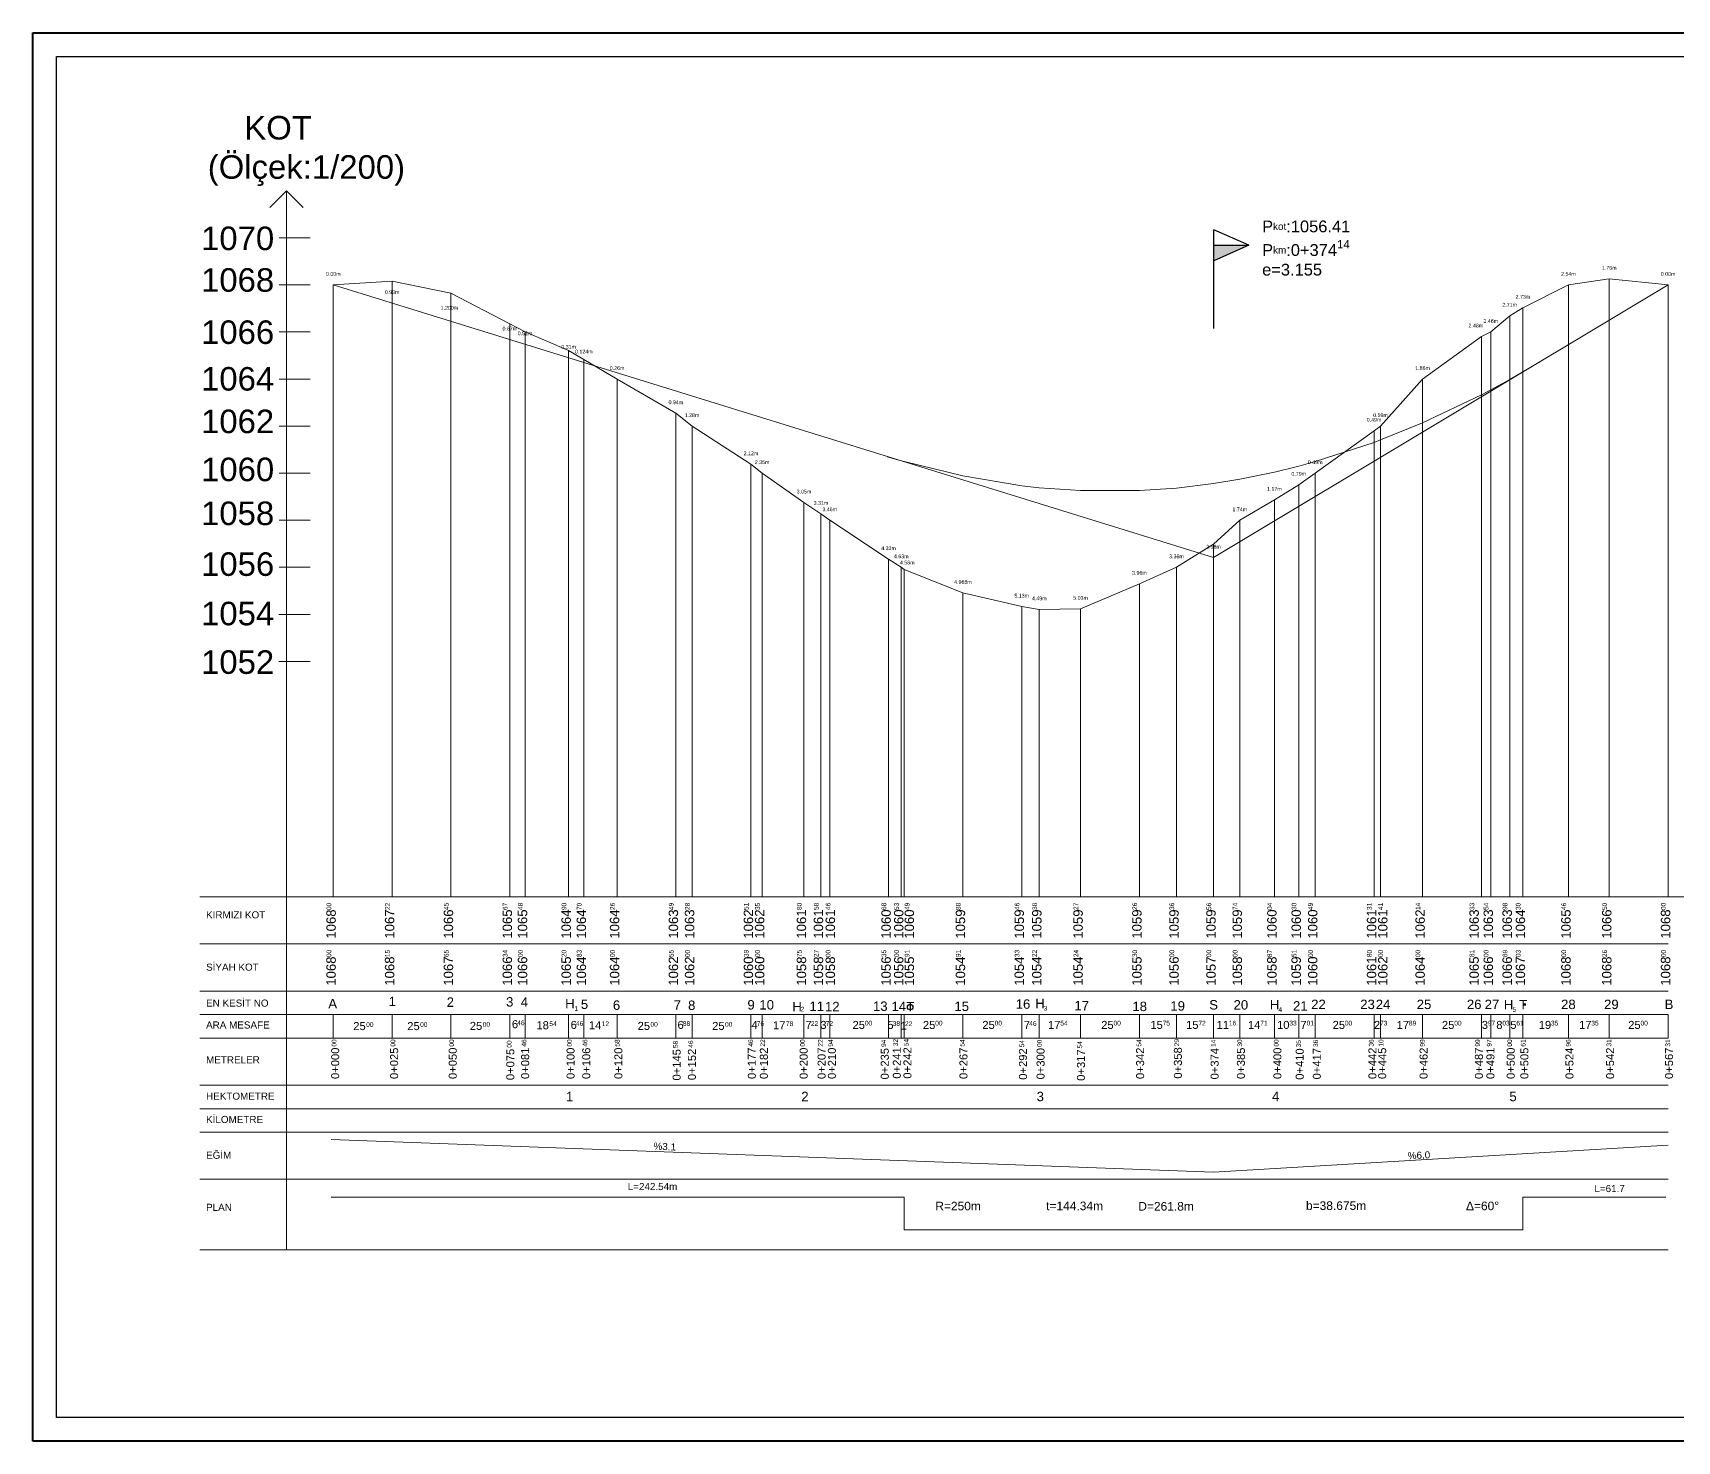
# Model space of a CAD drawing. Header units: millimetres. Extents: x 19067981 to 38137102, y 2652003 to 2652615.
# Drawn here: x 19068424.31 to 19068457.65, y 2652465.1 to 2652493.65 of the extents above; entities that cross this region are included whole.
import ezdxf

# ---------------------------------------------------------------- set-up
doc = ezdxf.new("R2010")
doc.units = ezdxf.units.MM
for name, color, linetype in [('boykesit', 7, 'Continuous'), ('dever', 130, 'Continuous'), ('düşey kurp', 92, 'Continuous'), ('en kesitler', 7, 'Continuous')]:
    doc.layers.add(name, color=color, linetype=linetype)
doc.layers.add('D.K Kesit No', color=93, linetype='Continuous', lineweight=9)
doc.styles.get("Standard").update_dxf_attribs({"font": 'arial.ttf'})

msp = doc.modelspace()

# ---------------------------------------------------------------- hatches: boundary and pattern name
at = {"layer": 'boykesit'}
msp.add_hatch(color=3, dxfattribs=at).paths.add_polyline_path([(19068448.257, 2652489.344), (19068448.257, 2652489.028), (19068448.97, 2652489.344)])

# ---------------------------------------------------------------- linework, layer by layer
at = {"color": 0, "lineweight": 40, "ltscale": 0.2}
for p, q in [((19068424.307, 2652493.651), (19068466.307, 2652493.651)), ((19068424.307, 2652465.097), (19068424.307, 2652493.651)), ((19068466.307, 2652465.097), (19068424.307, 2652465.097))]:
    msp.add_line(p, q, dxfattribs=at)
at = {"color": 0, "lineweight": 25, "ltscale": 0.2}
for p, q in [((19068424.785, 2652493.173), (19068465.83, 2652493.173)), ((19068424.785, 2652465.574), (19068424.785, 2652493.173)), ((19068465.83, 2652465.574), (19068424.785, 2652465.574))]:
    msp.add_line(p, q, dxfattribs=at)
at = {"layer": 'boykesit'}
for p, q in [((19068448.257, 2652489.344), (19068448.257, 2652489.659)), ((19068448.97, 2652489.344), (19068448.257, 2652489.659)), ((19068448.257, 2652487.66), (19068448.257, 2652489.344)), ((19068448.257, 2652489.344), (19068448.97, 2652489.344)), ((19068448.97, 2652489.344), (19068448.257, 2652489.028))]:
    msp.add_line(p, q, dxfattribs=at)
at = {"layer": 'D.K Kesit No', "color": 5, "lineweight": 20, "ltscale": 0.2}
for p, q in [((19068457.471, 2652476.132), (19068457.471, 2652488.541)), ((19068448.251, 2652476.132), (19068448.251, 2652483.283))]:
    msp.add_line(p, q, dxfattribs=at)
at = {"layer": 'D.K Kesit No', "lineweight": 0, "ltscale": 0.2}
for p, q in [((19068430.36, 2652470.04), (19068441.976, 2652470.04)), ((19068441.976, 2652470.04), (19068441.976, 2652469.384)), ((19068454.526, 2652469.384), (19068454.526, 2652470.04)), ((19068454.526, 2652470.04), (19068457.426, 2652470.04)), ((19068441.976, 2652469.384), (19068454.526, 2652469.384))]:
    msp.add_line(p, q, dxfattribs=at)
msp.add_lwpolyline([(19068430.36, 2652471.209), (19068448.251, 2652470.553), (19068457.471, 2652471.099)], dxfattribs=at)
at = {"layer": 'dever', "color": 5, "lineweight": 0, "ltscale": 0.2}
for p, q in [((19068430.4, 2652488.541), (19068431.593, 2652488.615)), ((19068431.593, 2652476.132), (19068431.593, 2652488.615)), ((19068454.526, 2652488.077), (19068455.449, 2652488.541)), ((19068455.449, 2652488.541), (19068456.277, 2652488.665)), ((19068455.449, 2652476.132), (19068455.449, 2652488.541)), ((19068456.277, 2652476.132), (19068456.277, 2652488.665)), ((19068456.277, 2652488.665), (19068457.471, 2652488.541)), ((19068456.277, 2652476.132), (19068456.277, 2652488.541)), ((19068454.258, 2652487.916), (19068454.526, 2652488.077)), ((19068454.526, 2652476.132), (19068454.526, 2652488.077)), ((19068454.526, 2652488.077), (19068454.526, 2652488.077)), ((19068453.875, 2652487.587), (19068454.258, 2652487.916)), ((19068454.258, 2652476.132), (19068454.258, 2652487.916)), ((19068452.492, 2652486.632), (19068453.685, 2652487.494)), ((19068453.685, 2652487.494), (19068453.875, 2652487.587)), ((19068453.685, 2652476.132), (19068453.685, 2652487.494)), ((19068453.875, 2652476.132), (19068453.875, 2652487.587)), ((19068451.638, 2652485.678), (19068452.492, 2652486.632)), ((19068452.492, 2652476.132), (19068452.492, 2652486.632)), ((19068450.314, 2652484.723), (19068451.507, 2652485.583)), ((19068451.507, 2652485.583), (19068451.638, 2652485.678)), ((19068451.507, 2652476.132), (19068451.507, 2652485.583)), ((19068451.638, 2652476.132), (19068451.638, 2652485.678)), ((19068449.98, 2652484.488), (19068450.314, 2652484.723)), ((19068450.314, 2652484.723), (19068450.314, 2652476.132)), ((19068449.486, 2652484.182), (19068449.98, 2652484.488)), ((19068449.98, 2652476.132), (19068449.98, 2652484.488)), ((19068448.784, 2652483.769), (19068449.486, 2652484.182)), ((19068449.486, 2652476.132), (19068449.486, 2652484.182)), ((19068448.251, 2652483.283), (19068448.784, 2652483.769)), ((19068448.784, 2652476.132), (19068448.784, 2652483.769)), ((19068447.501, 2652482.814), (19068448.251, 2652483.283)), ((19068448.251, 2652483.01), (19068448.251, 2652483.283)), ((19068441.918, 2652482.814), (19068441.976, 2652482.769)), ((19068441.976, 2652482.769), (19068443.169, 2652482.295)), ((19068446.749, 2652482.48), (19068447.501, 2652482.814)), ((19068447.501, 2652476.132), (19068447.501, 2652482.814))]:
    msp.add_line(p, q, dxfattribs=at)
at = {"layer": 'dever', "color": 1, "lineweight": 0, "ltscale": 0.2}
for p in [(19068430.4, 2652488.541), (19068457.471, 2652488.541)]:
    msp.add_line(p, (19068448.251, 2652483.01), dxfattribs=at)
at = {"layer": 'düşey kurp', "color": 3, "lineweight": 0, "ltscale": 0.2}
for p, q in [((19068429.451, 2652490.45), (19068429.113, 2652490.113)), ((19068429.451, 2652490.45), (19068429.788, 2652490.113)), ((19068429.451, 2652489.496), (19068429.928, 2652489.496)), ((19068429.451, 2652488.541), (19068429.928, 2652488.541)), ((19068429.451, 2652487.587), (19068429.928, 2652487.587)), ((19068429.451, 2652486.632), (19068429.928, 2652486.632)), ((19068429.451, 2652485.678), (19068429.928, 2652485.678)), ((19068429.451, 2652484.723), (19068429.928, 2652484.723)), ((19068429.451, 2652483.769), (19068429.928, 2652483.769)), ((19068429.451, 2652482.814), (19068429.928, 2652482.814)), ((19068429.451, 2652481.859), (19068429.928, 2652481.859)), ((19068429.451, 2652480.905), (19068429.928, 2652480.905))]:
    msp.add_line(p, q, dxfattribs=at)
at = {"layer": 'düşey kurp', "lineweight": 5, "ltscale": 5}
for p, q in [((19068429.451, 2652476.132), (19068429.451, 2652490.45)), ((19068429.451, 2652488.541), (19068429.303, 2652488.541)), ((19068429.451, 2652487.587), (19068429.303, 2652487.587)), ((19068429.451, 2652487.587), (19068429.303, 2652487.587)), ((19068429.451, 2652486.632), (19068429.303, 2652486.632)), ((19068429.451, 2652485.678), (19068429.303, 2652485.678)), ((19068429.451, 2652484.723), (19068429.303, 2652484.723)), ((19068429.451, 2652483.769), (19068429.303, 2652483.769)), ((19068429.451, 2652482.814), (19068429.303, 2652482.814)), ((19068429.451, 2652481.859), (19068429.298, 2652481.859)), ((19068429.451, 2652480.905), (19068429.298, 2652480.905)), ((19068429.451, 2652476.132), (19068427.693, 2652476.132)), ((19068429.451, 2652476.132), (19068459.377, 2652476.132)), ((19068429.451, 2652476.132), (19068430.405, 2652476.132)), ((19068429.451, 2652476.132), (19068429.451, 2652468.973)), ((19068430.405, 2652476.132), (19068439.092, 2652476.132)), ((19068430.405, 2652476.132), (19068444.819, 2652476.132)), ((19068430.405, 2652476.132), (19068444.819, 2652476.132)), ((19068427.693, 2652475.178), (19068457.471, 2652475.178)), ((19068427.693, 2652474.223), (19068457.471, 2652474.223)), ((19068427.693, 2652473.746), (19068457.471, 2652473.746)), ((19068430.4, 2652473.746), (19068430.4, 2652473.269)), ((19068431.593, 2652473.746), (19068431.593, 2652473.269)), ((19068432.787, 2652473.746), (19068432.787, 2652473.269)), ((19068433.98, 2652473.746), (19068433.98, 2652473.269)), ((19068434.288, 2652473.746), (19068434.288, 2652473.269)), ((19068435.173, 2652473.746), (19068435.173, 2652473.269)), ((19068435.481, 2652473.746), (19068435.481, 2652473.269)), ((19068436.155, 2652473.746), (19068436.155, 2652473.269)), ((19068437.348, 2652473.746), (19068437.348, 2652473.269)), ((19068437.677, 2652473.746), (19068437.677, 2652473.269)), ((19068438.87, 2652473.746), (19068438.87, 2652473.269)), ((19068439.097, 2652473.746), (19068439.097, 2652473.269)), ((19068439.946, 2652473.746), (19068439.946, 2652473.269)), ((19068440.29, 2652473.746), (19068440.29, 2652473.269)), ((19068440.468, 2652473.746), (19068440.468, 2652473.269)), ((19068441.661, 2652473.746), (19068441.661, 2652473.269)), ((19068441.918, 2652473.746), (19068441.918, 2652473.269)), ((19068441.976, 2652473.746), (19068441.976, 2652473.269)), ((19068443.169, 2652473.746), (19068443.169, 2652473.269)), ((19068444.362, 2652473.746), (19068444.362, 2652473.269)), ((19068444.718, 2652473.746), (19068444.718, 2652473.269)), ((19068445.555, 2652473.746), (19068445.555, 2652473.269)), ((19068446.749, 2652473.746), (19068446.749, 2652473.269)), ((19068447.501, 2652473.746), (19068447.501, 2652473.269)), ((19068448.251, 2652473.746), (19068448.251, 2652473.269)), ((19068448.784, 2652473.746), (19068448.784, 2652473.269)), ((19068449.486, 2652473.746), (19068449.486, 2652473.269)), ((19068449.98, 2652473.746), (19068449.98, 2652473.269)), ((19068450.314, 2652473.746), (19068450.314, 2652473.269)), ((19068451.507, 2652473.746), (19068451.507, 2652473.269)), ((19068451.638, 2652473.746), (19068451.638, 2652473.269)), ((19068452.492, 2652473.746), (19068452.492, 2652473.269)), ((19068453.685, 2652473.746), (19068453.685, 2652473.269)), ((19068453.875, 2652473.746), (19068453.875, 2652473.269)), ((19068454.258, 2652473.746), (19068454.258, 2652473.269)), ((19068454.526, 2652473.746), (19068454.526, 2652473.269)), ((19068455.449, 2652473.746), (19068455.449, 2652473.269)), ((19068456.277, 2652473.746), (19068456.277, 2652473.269)), ((19068457.471, 2652473.746), (19068457.471, 2652473.269)), ((19068427.693, 2652473.269), (19068457.471, 2652473.269)), ((19068427.693, 2652472.314), (19068457.471, 2652472.314)), ((19068427.693, 2652471.837), (19068457.471, 2652471.837)), ((19068427.693, 2652471.359), (19068457.471, 2652471.359)), ((19068427.693, 2652470.405), (19068457.471, 2652470.405)), ((19068427.693, 2652468.973), (19068457.471, 2652468.973))]:
    msp.add_line(p, q, dxfattribs=at)
at = {"layer": 'düşey kurp', "lineweight": 0, "ltscale": 0.2}
msp.add_line((19068429.451, 2652489.496), (19068429.303, 2652489.496), dxfattribs=at)
at = {"layer": 'düşey kurp', "color": 5, "lineweight": 0, "ltscale": 0.2}
for p, q in [((19068430.4, 2652476.132), (19068430.4, 2652488.541)), ((19068431.593, 2652488.615), (19068432.787, 2652488.375)), ((19068432.787, 2652487.955), (19068432.787, 2652488.375)), ((19068432.787, 2652488.375), (19068433.98, 2652487.751)), ((19068432.787, 2652476.132), (19068432.787, 2652487.955)), ((19068433.98, 2652487.662), (19068433.98, 2652487.751)), ((19068433.98, 2652487.751), (19068434.288, 2652487.587)), ((19068433.98, 2652476.132), (19068433.98, 2652487.662)), ((19068434.288, 2652476.132), (19068434.288, 2652487.587)), ((19068434.288, 2652487.587), (19068435.173, 2652487.209)), ((19068435.173, 2652476.132), (19068435.173, 2652487.209)), ((19068435.173, 2652487.209), (19068435.481, 2652487.026)), ((19068435.481, 2652476.132), (19068435.481, 2652487.026)), ((19068435.481, 2652487.026), (19068436.155, 2652486.632)), ((19068429.451, 2652486.632), (19068429.451, 2652486.632)), ((19068436.155, 2652476.132), (19068436.155, 2652486.632)), ((19068436.155, 2652486.632), (19068437.348, 2652485.938)), ((19068437.348, 2652476.132), (19068437.348, 2652485.938)), ((19068437.348, 2652485.938), (19068437.677, 2652485.678)), ((19068437.677, 2652476.132), (19068437.677, 2652485.678)), ((19068437.677, 2652485.678), (19068438.87, 2652484.904)), ((19068438.87, 2652476.132), (19068438.87, 2652484.904)), ((19068438.87, 2652484.904), (19068439.097, 2652484.723)), ((19068439.097, 2652476.132), (19068439.097, 2652484.723)), ((19068439.097, 2652484.723), (19068439.946, 2652484.127)), ((19068439.946, 2652476.132), (19068439.946, 2652484.127)), ((19068439.946, 2652484.127), (19068440.29, 2652483.898)), ((19068440.29, 2652476.132), (19068440.29, 2652483.898)), ((19068440.29, 2652483.898), (19068440.468, 2652483.769)), ((19068440.468, 2652476.132), (19068440.468, 2652483.769)), ((19068440.468, 2652483.769), (19068441.661, 2652482.981)), ((19068441.661, 2652476.132), (19068441.661, 2652482.981)), ((19068441.661, 2652482.981), (19068441.918, 2652482.814)), ((19068441.918, 2652476.132), (19068441.918, 2652482.814)), ((19068441.976, 2652476.132), (19068441.976, 2652482.769)), ((19068445.555, 2652481.972), (19068446.749, 2652482.48)), ((19068446.749, 2652476.132), (19068446.749, 2652482.48)), ((19068443.169, 2652476.132), (19068443.169, 2652482.295)), ((19068443.169, 2652482.295), (19068444.362, 2652482.017)), ((19068444.362, 2652476.132), (19068444.362, 2652482.017)), ((19068444.362, 2652482.017), (19068444.718, 2652481.962)), ((19068444.718, 2652481.962), (19068445.555, 2652481.972)), ((19068444.718, 2652476.132), (19068444.718, 2652481.962)), ((19068445.555, 2652476.132), (19068445.555, 2652481.972)), ((19068440.29, 2652473.746), (19068440.29, 2652473.746))]:
    msp.add_line(p, q, dxfattribs=at)
at = {"layer": 'düşey kurp', "color": 0, "lineweight": 0, "ltscale": 0.2}
for p, q in [((19068454.258, 2652486.623), (19068454.526, 2652486.775)), ((19068454.526, 2652486.775), (19068454.869, 2652486.981)), ((19068453.685, 2652486.312), (19068453.875, 2652486.413)), ((19068453.875, 2652486.413), (19068454.258, 2652486.623)), ((19068452.492, 2652485.744), (19068453.685, 2652486.312)), ((19068451.638, 2652485.396), (19068452.492, 2652485.744)), ((19068451.507, 2652485.348), (19068451.638, 2652485.396)), ((19068441.643, 2652485.057), (19068441.661, 2652485.05)), ((19068441.661, 2652485.05), (19068441.918, 2652484.974)), ((19068450.314, 2652484.957), (19068451.507, 2652485.348)), ((19068441.918, 2652484.974), (19068441.976, 2652484.957)), ((19068443.169, 2652484.666), (19068441.976, 2652484.957)), ((19068448.784, 2652484.599), (19068449.486, 2652484.742)), ((19068449.486, 2652484.742), (19068449.98, 2652484.866)), ((19068449.98, 2652484.866), (19068450.314, 2652484.957)), ((19068444.362, 2652484.465), (19068443.169, 2652484.666)), ((19068444.718, 2652484.427), (19068444.362, 2652484.465)), ((19068444.718, 2652484.427), (19068445.555, 2652484.375)), ((19068445.555, 2652484.375), (19068446.749, 2652484.37)), ((19068446.749, 2652484.37), (19068447.501, 2652484.418)), ((19068447.501, 2652484.418), (19068448.251, 2652484.513)), ((19068448.251, 2652484.513), (19068448.784, 2652484.599))]:
    msp.add_line(p, q, dxfattribs=at)
at = {"layer": 'düşey kurp', "color": 2, "lineweight": 0, "ltscale": 0.2}
for q in [(19068441.643, 2652485.048), (19068441.643, 2652485.05)]:
    msp.add_line((19068441.643, 2652485.057), q, dxfattribs=at)
at = {"layer": 'düşey kurp', "lineweight": 50, "ltscale": 5}
msp.add_line((19068454.527, 2652473.948), (19068454.588, 2652473.948), dxfattribs=at)
at = {"layer": 'düşey kurp', "lineweight": 30, "ltscale": 5}
msp.add_circle((19068442.099, 2652473.897), 0.0555, dxfattribs=at)

# ---------------------------------------------------------------- texts
at = {"layer": 'boykesit', "insert": (19068449.238, 2652489.846), "char_height": 0.23864, "attachment_point": 1}
msp.add_mtext_dynamic_manual_height_columns('\\A1;P{\\H0.6x;kot}:1056.41\\PP{\\H0.6x;km}:0+374{\\H0.7x;\\S14^ ;\\H0.85714x;\\P}e=3.155', width=0.25, gutter_width=12.5, heights=[0], dxfattribs=at)
at = {"layer": 'düşey kurp', "lineweight": 5, "ltscale": 5, "attachment_point": 1}
for s, width, insert, char_height in [('    KOT\\P(Ölçek:1/200)', 4.20551, (19068427.854, 2652491.966), 0.47727), ('1070', 1.52225, (19068427.718, 2652489.723), 0.4773), ('1068', 1.52225, (19068427.718, 2652488.879), 0.4773), ('1066', 1.52225, (19068427.718, 2652487.821), 0.4773), ('1064', 1.52225, (19068427.718, 2652486.875), 0.4773), ('1062', 1.52225, (19068427.718, 2652486.012), 0.4773), ('1060', 1.52225, (19068427.718, 2652485.038), 0.4773), ('1058', 1.52225, (19068427.718, 2652484.148), 0.4773), ('1056', 1.52225, (19068427.718, 2652483.118), 0.4773), ('1054', 1.52225, (19068427.718, 2652482.116), 0.4773), ('1052', 1.52225, (19068427.718, 2652481.131), 0.4773), ('KIRMIZI KOT', 1.52817, (19068427.82, 2652475.84), 0.14318), ('SİYAH KOT', 1.52817, (19068427.82, 2652474.779), 0.1432), ('EN KESİT NO', 1.52817, (19068427.82, 2652474.05), 0.14318), ('A', 0.18165, (19068430.299, 2652474.064), 0.191), ('1', 0.2, (19068431.522, 2652474.107), 0.191), ('2', 0.18165, (19068432.699, 2652474.093), 0.191), ('3', 0.18165, (19068433.904, 2652474.098), 0.191), ('4', 0.18165, (19068434.202, 2652474.095), 0.191), ('H', 0.18165, (19068435.101, 2652474.064), 0.191), ('5', 0.18165, (19068435.421, 2652474.051), 0.191), ('6', 0.18165, (19068436.07, 2652474.032), 0.191), ('7', 0.18165, (19068437.303, 2652474.034), 0.191), ('8', 0.18165, (19068437.595, 2652474.03), 0.191), ('9', 0.18165, (19068438.799, 2652474.039), 0.191), ('10', 0.18165, (19068439.041, 2652474.039), 0.1909), ('16', 0.18165, (19068444.24, 2652474.054), 0.1909), ('H', 0.18165, (19068444.636, 2652474.065), 0.191), ('17', 0.18165, (19068445.431, 2652474.024), 0.1909), ('S', 0.18165, (19068448.165, 2652474.039), 0.191), ('20', 0.18165, (19068448.658, 2652474.038), 0.1909), ('H', 0.18165, (19068449.393, 2652474.042), 0.191), ('22', 0.18165, (19068450.232, 2652474.048), 0.1909), ('23', 0.18165, (19068451.227, 2652474.048), 0.1909), ('24', 0.18165, (19068451.542, 2652474.048), 0.1909), ('25', 0.18165, (19068452.373, 2652474.048), 0.1909), ('26', 0.18165, (19068453.39, 2652474.048), 0.1909), ('27', 0.18165, (19068453.751, 2652474.048), 0.1909), ('H', 0.18165, (19068454.14, 2652474.042), 0.191), ('T', 0.18165, (19068454.45, 2652474.042), 0.191), ('28', 0.18165, (19068455.3, 2652474.048), 0.1909), ('29', 0.18165, (19068456.172, 2652474.048), 0.1909), ('B', 0.18165, (19068457.4, 2652474.048), 0.191), ('1', 0.08194, (19068435.291, 2652473.916), 0.0955), ('H', 0.18165, (19068439.711, 2652474.003), 0.191), ('2', 0.08194, (19068439.879, 2652473.904), 0.0955), ('11', 0.18165, (19068440.056, 2652474.009), 0.1909), ('12', 0.18165, (19068440.372, 2652474.003), 0.1909), ('13', 0.18165, (19068441.345, 2652474.011), 0.1909), ('14', 0.18165, (19068441.721, 2652474.008), 0.1909), ('T', 0.18165, (19068442.022, 2652474.001), 0.191), ('15', 0.18165, (19068442.997, 2652474.008), 0.1909), ('3', 0.08194, (19068444.807, 2652473.92), 0.0955), ('18', 0.18165, (19068446.606, 2652474.007), 0.1909), ('19', 0.18165, (19068447.376, 2652474.016), 0.1909), ('4', 0.08194, (19068449.568, 2652473.895), 0.0955), ('21', 0.18165, (19068449.864, 2652474.017), 0.1909), ('5', 0.08194, (19068454.315, 2652473.894), 0.0955), ('ARA MESAFE', 1.52817, (19068427.82, 2652473.606), 0.1432), ('25', 0.40457, (19068430.805, 2652473.593), 0.1623), ('00', 0.17909, (19068431.067, 2652473.591), 0.0955), ('25', 0.40457, (19068431.9, 2652473.593), 0.1623), ('00', 0.17909, (19068432.161, 2652473.591), 0.0955), ('25', 0.40457, (19068433.169, 2652473.597), 0.1623), ('00', 0.17909, (19068433.43, 2652473.595), 0.0955), ('6', 0.40457, (19068434.022, 2652473.631), 0.162), ('46', 0.17909, (19068434.13, 2652473.626), 0.0955), ('18', 0.40457, (19068434.52, 2652473.611), 0.1623), ('54', 0.17909, (19068434.782, 2652473.608), 0.0955), ('6', 0.40457, (19068435.213, 2652473.617), 0.162), ('46', 0.17909, (19068435.322, 2652473.612), 0.0955), ('14', 0.40457, (19068435.584, 2652473.611), 0.1623), ('12', 0.17909, (19068435.845, 2652473.608), 0.0955), ('25', 0.40457, (19068436.572, 2652473.597), 0.1623), ('00', 0.17909, (19068436.833, 2652473.595), 0.0955), ('6', 0.40457, (19068437.381, 2652473.617), 0.162), ('88', 0.17909, (19068437.49, 2652473.612), 0.0955), ('25', 0.40457, (19068438.084, 2652473.597), 0.1623), ('00', 0.17909, (19068438.345, 2652473.595), 0.0955), ('4', 0.40457, (19068438.881, 2652473.617), 0.162), ('76', 0.17909, (19068438.989, 2652473.612), 0.0955), ('17', 0.40457, (19068439.318, 2652473.611), 0.1623), ('78', 0.17909, (19068439.579, 2652473.608), 0.0955), ('7', 0.40457, (19068439.977, 2652473.617), 0.162), ('22', 0.17909, (19068440.086, 2652473.612), 0.0955), ('3', 0.40457, (19068440.278, 2652473.617), 0.162), ('72', 0.17909, (19068440.387, 2652473.612), 0.0955), ('25', 0.40457, (19068440.931, 2652473.617), 0.1623), ('00', 0.17909, (19068441.18, 2652473.62), 0.0955), ('5', 0.40457, (19068441.638, 2652473.617), 0.162), ('38', 0.17909, (19068441.746, 2652473.612), 0.0955), ('1', 0.40457, (19068441.907, 2652473.601), 0.162), ('22', 0.17909, (19068441.994, 2652473.608), 0.0955), ('25', 0.40457, (19068442.358, 2652473.617), 0.1623), ('00', 0.17909, (19068442.607, 2652473.62), 0.0955), ('25', 0.40457, (19068443.563, 2652473.617), 0.1623), ('00', 0.17909, (19068443.813, 2652473.62), 0.0955), ('7', 0.40457, (19068444.405, 2652473.617), 0.162), ('46', 0.17909, (19068444.514, 2652473.612), 0.0955), ('17', 0.40457, (19068444.895, 2652473.617), 0.1623), ('54', 0.17909, (19068445.145, 2652473.62), 0.0955), ('25', 0.40457, (19068445.974, 2652473.617), 0.1623), ('00', 0.17909, (19068446.224, 2652473.62), 0.0955), ('15', 0.40457, (19068446.971, 2652473.617), 0.1623), ('75', 0.17909, (19068447.22, 2652473.62), 0.0955), ('15', 0.40457, (19068447.695, 2652473.617), 0.1623), ('72', 0.17909, (19068447.945, 2652473.62), 0.0955), ('11', 0.40457, (19068448.313, 2652473.617), 0.1623), ('16', 0.17909, (19068448.563, 2652473.62), 0.0955), ('14', 0.40457, (19068448.951, 2652473.617), 0.1623), ('71', 0.17909, (19068449.2, 2652473.62), 0.0955), ('10', 0.40457, (19068449.54, 2652473.617), 0.1623), ('33', 0.17909, (19068449.79, 2652473.62), 0.0955), ('7', 0.40457, (19068450.015, 2652473.617), 0.162), ('01', 0.17909, (19068450.14, 2652473.62), 0.0955), ('25', 0.40457, (19068450.667, 2652473.617), 0.1623), ('00', 0.17909, (19068450.916, 2652473.62), 0.0955), ('2', 0.40457, (19068451.506, 2652473.617), 0.162), ('73', 0.17909, (19068451.629, 2652473.62), 0.0955), ('17', 0.40457, (19068451.966, 2652473.617), 0.1623), ('89', 0.17909, (19068452.215, 2652473.62), 0.0955), ('25', 0.40457, (19068452.884, 2652473.617), 0.1623), ('00', 0.17909, (19068453.134, 2652473.62), 0.0955), ('3', 0.40457, (19068453.693, 2652473.617), 0.162), ('97', 0.17909, (19068453.815, 2652473.62), 0.0955), ('8', 0.40457, (19068453.987, 2652473.617), 0.162), ('03', 0.17909, (19068454.109, 2652473.62), 0.0955), ('5', 0.40457, (19068454.271, 2652473.617), 0.162), ('61', 0.17909, (19068454.394, 2652473.62), 0.0955), ('19', 0.40457, (19068454.847, 2652473.617), 0.1623), ('35', 0.17909, (19068455.096, 2652473.62), 0.0955), ('17', 0.40457, (19068455.665, 2652473.617), 0.1623), ('35', 0.17909, (19068455.914, 2652473.62), 0.0955), ('25', 0.40457, (19068456.662, 2652473.617), 0.1623), ('00', 0.17909, (19068456.912, 2652473.62), 0.0955), ('METRELER', 1.52817, (19068427.82, 2652472.9), 0.1432), ('HEKTOMETRE', 1.52817, (19068427.82, 2652472.163), 0.1432), ('1', 0.44233, (19068435.119, 2652472.18), 0.191), ('2', 0.44233, (19068439.891, 2652472.18), 0.191), ('3', 0.44233, (19068444.664, 2652472.18), 0.191), ('4', 0.44233, (19068449.437, 2652472.18), 0.191), ('5', 0.44233, (19068454.252, 2652472.18), 0.191), ('KİLOMETRE', 1.52817, (19068427.82, 2652471.691), 0.1432), ('EĞİM', 1.52817, (19068427.82, 2652470.965), 0.1432), ('L=242.54m', 1.52817, (19068436.371, 2652470.33), 0.1432), ('L=61.7', 1.52817, (19068455.976, 2652470.289), 0.1432), ('PLAN', 1.52817, (19068427.82, 2652469.909), 0.1432)]:
    msp.add_mtext_dynamic_manual_height_columns(s, width=width, gutter_width=12.5, heights=[0], dxfattribs=dict(at, insert=insert, char_height=char_height))
at = {"layer": 'düşey kurp', "color": 2, "lineweight": 0, "ltscale": 0.2, "char_height": 0.0764, "attachment_point": 5}
for s, insert in [('\\A1;0.00m', (19068430.4, 2652488.763)), ('\\A1;2.54m', (19068455.449, 2652488.763)), ('\\A1;1.76m', (19068456.277, 2652488.886)), ('\\A1;0.00m', (19068457.471, 2652488.763)), ('\\A1;0.93m', (19068431.593, 2652488.393)), ('\\A1;1.200m', (19068432.755, 2652488.076)), ('\\A1;2.71m', (19068454.258, 2652488.138)), ('\\A1;2.73m', (19068454.526, 2652488.299)), ('\\A1;0.67m', (19068433.98, 2652487.654)), ('\\A1;2.48m', (19068453.572, 2652487.716)), ('\\A1;2.46m', (19068453.875, 2652487.808)), ('\\A1;0.52m', (19068434.288, 2652487.558)), ('\\A1;0.31m', (19068435.173, 2652487.284)), ('\\A1;0.124m', (19068435.481, 2652487.188)), ('\\A1;0.26m', (19068436.155, 2652486.854)), ('\\A1;1.86m', (19068452.492, 2652486.854)), ('\\A1;0.94m', (19068437.348, 2652486.16)), ('\\A1;1.28m', (19068437.677, 2652485.899)), ('\\A1;0.49m', (19068451.507, 2652485.805)), ('\\A1;0.59m', (19068451.638, 2652485.899)), ('\\A1;2.12m', (19068438.87, 2652485.125)), ('\\A1;2.35m', (19068439.097, 2652484.945)), ('\\A1;0.79m', (19068449.98, 2652484.71)), ('\\A1;0.49m', (19068450.314, 2652484.945)), ('\\A1;3.05m', (19068439.946, 2652484.349)), ('\\A1;1.17m', (19068449.486, 2652484.404)), ('\\A1;3.31m', (19068440.29, 2652484.12)), ('\\A1;3.46m', (19068440.468, 2652483.99)), ('\\A1;1.74m', (19068448.784, 2652483.99)), ('\\A1;4.33m', (19068441.661, 2652483.202)), ('\\A1;4.63m', (19068441.918, 2652483.036)), ('\\A1;3.36m', (19068447.501, 2652483.036)), ('\\A1;2.58m', (19068448.251, 2652483.231)), ('\\A1;4.58m', (19068442.04, 2652482.91)), ('\\A1;3.96m', (19068446.749, 2652482.702)), ('\\A1;4.968m', (19068443.169, 2652482.516)), ('\\A1;5.13m', (19068444.362, 2652482.239)), ('\\A1;4.49m', (19068444.718, 2652482.184)), ('\\A1;5.03m', (19068445.555, 2652482.194))]:
    msp.add_mtext(s, dxfattribs=dict(at, insert=insert))
at = {"layer": 'düşey kurp', "lineweight": 5, "ltscale": 5, "attachment_point": 1}
for s, width, heights, insert, char_height, rotation in [('\\pt0;1068', 0.35648, [0.672], (19068430.259, 2652475.284), 0.1909, 90), ('00', 0.1658, [0], (19068430.263, 2652475.865), 0.0955, 90), ('\\pt0;1067', 0.35648, [0.672], (19068431.447, 2652475.284), 0.1909, 90), ('22', 0.1658, [0], (19068431.451, 2652475.865), 0.0955, 90), ('\\pt0;1066', 0.35648, [0.672], (19068432.64, 2652475.284), 0.1909, 90), ('45', 0.1658, [0], (19068432.644, 2652475.865), 0.0955, 90), ('\\pt0;1065', 0.35648, [0.672], (19068433.834, 2652475.284), 0.1909, 90), ('67', 0.1658, [0], (19068433.837, 2652475.865), 0.0955, 90), ('\\pt0;1065', 0.35648, [0.672], (19068434.142, 2652475.284), 0.1909, 90), ('48', 0.1658, [0], (19068434.146, 2652475.865), 0.0955, 90), ('\\pt0;1064', 0.35648, [0.672], (19068435.027, 2652475.284), 0.1909, 90), ('90', 0.1658, [0], (19068435.031, 2652475.865), 0.0955, 90), ('\\pt0;1064', 0.35648, [0.672], (19068435.335, 2652475.284), 0.1909, 90), ('70', 0.1658, [0], (19068435.339, 2652475.865), 0.0955, 90), ('\\pt0;1064', 0.35648, [0.672], (19068436.009, 2652475.284), 0.1909, 90), ('26', 0.1658, [0], (19068436.013, 2652475.865), 0.0955, 90), ('\\pt0;1063', 0.35648, [0.672], (19068437.202, 2652475.284), 0.1909, 90), ('49', 0.1658, [0], (19068437.206, 2652475.865), 0.0955, 90), ('\\pt0;1063', 0.35648, [0.672], (19068437.53, 2652475.284), 0.1909, 90), ('28', 0.1658, [0], (19068437.534, 2652475.865), 0.0955, 90), ('\\pt0;1062', 0.35648, [0.672], (19068438.724, 2652475.284), 0.1909, 90), ('51', 0.1658, [0], (19068438.727, 2652475.865), 0.0955, 90), ('\\pt0;1062', 0.35648, [0.672], (19068438.951, 2652475.284), 0.1909, 90), ('35', 0.1658, [0], (19068438.955, 2652475.865), 0.0955, 90), ('\\pt0;1061', 0.35648, [0.672], (19068439.799, 2652475.284), 0.1909, 90), ('80', 0.1658, [0], (19068439.803, 2652475.865), 0.0955, 90), ('\\pt0;1061', 0.35648, [0.672], (19068440.144, 2652475.284), 0.1909, 90), ('58', 0.1658, [0], (19068440.148, 2652475.865), 0.0955, 90), ('\\pt0;1061', 0.35648, [0.672], (19068440.384, 2652475.284), 0.1909, 90), ('46', 0.1658, [0], (19068440.387, 2652475.865), 0.0955, 90), ('\\pt0;1060', 0.35648, [0.672], (19068441.515, 2652475.284), 0.1909, 90), ('68', 0.1658, [0], (19068441.519, 2652475.865), 0.0955, 90), ('\\pt0;1060', 0.35648, [0.672], (19068441.772, 2652475.284), 0.1909, 90), ('53', 0.1658, [0], (19068441.775, 2652475.865), 0.0955, 90), ('\\pt0;1060', 0.35648, [0.672], (19068441.987, 2652475.284), 0.1909, 90), ('49', 0.1658, [0], (19068441.99, 2652475.865), 0.0955, 90), ('\\pt0;1059', 0.35648, [0.672], (19068443.023, 2652475.284), 0.1909, 90), ('88', 0.1658, [0], (19068443.027, 2652475.865), 0.0955, 90), ('\\pt0;1059', 0.35648, [0.672], (19068444.216, 2652475.284), 0.1909, 90), ('46', 0.1658, [0], (19068444.22, 2652475.865), 0.0955, 90), ('\\pt0;1059', 0.35648, [0.672], (19068444.572, 2652475.284), 0.1909, 90), ('38', 0.1658, [0], (19068444.576, 2652475.865), 0.0955, 90), ('\\pt0;1059', 0.35648, [0.672], (19068445.409, 2652475.284), 0.1909, 90), ('27', 0.1658, [0], (19068445.413, 2652475.865), 0.0955, 90), ('\\pt0;1059', 0.35648, [0.672], (19068446.602, 2652475.284), 0.1909, 90), ('26', 0.1658, [0], (19068446.606, 2652475.865), 0.0955, 90), ('\\pt0;1059', 0.35648, [0.672], (19068447.355, 2652475.284), 0.1909, 90), ('36', 0.1658, [0], (19068447.358, 2652475.865), 0.0955, 90), ('\\pt0;1059', 0.35648, [0.672], (19068448.105, 2652475.284), 0.1909, 90), ('56', 0.1658, [0.102], (19068448.109, 2652475.865), 0.0955, 90), ('\\pt0;1059', 0.35648, [0.672], (19068448.638, 2652475.284), 0.1909, 90), ('74', 0.1658, [0], (19068448.642, 2652475.865), 0.0955, 90), ('\\pt0;1060', 0.35648, [0.672], (19068449.34, 2652475.284), 0.1909, 90), ('04', 0.1658, [0], (19068449.344, 2652475.865), 0.0955, 90), ('\\pt0;1060', 0.35648, [0.672], (19068449.833, 2652475.284), 0.1909, 90), ('30', 0.1658, [0], (19068449.837, 2652475.865), 0.0955, 90), ('\\pt0;1060', 0.35648, [0.672], (19068450.168, 2652475.284), 0.1909, 90), ('49', 0.1658, [0], (19068450.172, 2652475.865), 0.0955, 90), ('\\pt0;1061', 0.35648, [0.672], (19068451.361, 2652475.284), 0.1909, 90), ('31', 0.1658, [0], (19068451.365, 2652475.865), 0.0955, 90), ('\\pt0;1061', 0.35648, [0.672], (19068451.589, 2652475.284), 0.1909, 90), ('41', 0.1658, [0], (19068451.593, 2652475.865), 0.0955, 90), ('\\pt0;1062', 0.35648, [0.672], (19068452.346, 2652475.284), 0.1909, 90), ('14', 0.1658, [0], (19068452.35, 2652475.865), 0.0955, 90), ('\\pt0;1063', 0.35648, [0.672], (19068453.441, 2652475.284), 0.1909, 90), ('33', 0.1658, [0], (19068453.445, 2652475.865), 0.0955, 90), ('\\pt0;1063', 0.35648, [0.672], (19068453.729, 2652475.284), 0.1909, 90), ('54', 0.1658, [0], (19068453.732, 2652475.865), 0.0955, 90), ('\\pt0;1063', 0.35648, [0.672], (19068454.112, 2652475.284), 0.1909, 90), ('98', 0.1658, [0], (19068454.116, 2652475.865), 0.0955, 90), ('\\pt0;1064', 0.35648, [0.672], (19068454.38, 2652475.284), 0.1909, 90), ('30', 0.1658, [0], (19068454.383, 2652475.865), 0.0955, 90), ('\\pt0;1065', 0.35648, [0.672], (19068455.303, 2652475.284), 0.1909, 90), ('46', 0.1658, [0], (19068455.307, 2652475.865), 0.0955, 90), ('\\pt0;1066', 0.35648, [0.672], (19068456.131, 2652475.284), 0.1909, 90), ('50', 0.1658, [0], (19068456.135, 2652475.865), 0.0955, 90), ('\\pt0;1068', 0.35648, [0.672], (19068457.324, 2652475.284), 0.1909, 90), ('00', 0.1658, [0], (19068457.328, 2652475.865), 0.0955, 90), ('00', 0.1658, [0], (19068430.263, 2652474.91), 0.0955, 90), ('15', 0.1658, [0], (19068431.451, 2652474.91), 0.0955, 90), ('65', 0.1658, [0], (19068432.644, 2652474.91), 0.0955, 90), ('34', 0.1658, [0], (19068433.837, 2652474.91), 0.0955, 90), ('00', 0.1658, [0], (19068434.146, 2652474.91), 0.0955, 90), ('20', 0.1658, [0], (19068435.031, 2652474.91), 0.0955, 90), ('83', 0.1658, [0], (19068435.339, 2652474.91), 0.0955, 90), ('00', 0.1658, [0], (19068436.013, 2652474.91), 0.0955, 90), ('55', 0.1658, [0], (19068437.206, 2652474.91), 0.0955, 90), ('00', 0.1658, [0], (19068437.534, 2652474.91), 0.0955, 90), ('39', 0.1658, [0], (19068438.727, 2652474.91), 0.0955, 90), ('00', 0.1658, [0], (19068438.955, 2652474.91), 0.0955, 90), ('75', 0.1658, [0], (19068439.803, 2652474.91), 0.0955, 90), ('27', 0.1658, [0], (19068440.148, 2652474.91), 0.0955, 90), ('00', 0.1658, [0], (19068440.387, 2652474.91), 0.0955, 90), ('35', 0.1658, [0], (19068441.519, 2652474.91), 0.0955, 90), ('00', 0.1658, [0], (19068441.775, 2652474.91), 0.0955, 90), ('91', 0.1658, [0], (19068441.99, 2652474.91), 0.0955, 90), ('91', 0.1658, [0], (19068443.027, 2652474.91), 0.0955, 90), ('33', 0.1658, [0], (19068444.22, 2652474.91), 0.0955, 90), ('22', 0.1658, [0], (19068444.576, 2652474.91), 0.0955, 90), ('24', 0.1658, [0], (19068445.413, 2652474.91), 0.0955, 90), ('30', 0.1658, [0], (19068446.606, 2652474.91), 0.0955, 90), ('00', 0.1658, [0], (19068447.358, 2652474.91), 0.0955, 90), ('00', 0.1658, [0], (19068448.109, 2652474.91), 0.0955, 90), ('00', 0.1658, [0], (19068448.642, 2652474.91), 0.0955, 90), ('87', 0.1, [0], (19068449.344, 2652474.91), 0.0955, 90), ('51', 0.1658, [0], (19068449.837, 2652474.91), 0.0955, 90), ('00', 0.1658, [0], (19068450.172, 2652474.91), 0.0955, 90), ('80', 0.1658, [0], (19068451.365, 2652474.91), 0.0955, 90), ('00', 0.1658, [0], (19068451.593, 2652474.91), 0.0955, 90), ('00', 0.1658, [0], (19068452.35, 2652474.91), 0.0955, 90), ('81', 0.1658, [0], (19068453.445, 2652474.91), 0.0955, 90), ('00', 0.1658, [0], (19068453.732, 2652474.91), 0.0955, 90), ('69', 0.1658, [0], (19068454.116, 2652474.91), 0.0955, 90), ('03', 0.1658, [0], (19068454.383, 2652474.91), 0.0955, 90), ('00', 0.1658, [0], (19068455.307, 2652474.91), 0.0955, 90), ('26', 0.1658, [0], (19068456.135, 2652474.91), 0.0955, 90), ('00', 0.1658, [0], (19068457.328, 2652474.91), 0.0955, 90), ('\\pt0;1068', 0.35648, [0.672], (19068430.259, 2652474.33), 0.1909, 90), ('\\pt0;1068', 0.35648, [0.672], (19068431.447, 2652474.33), 0.1909, 90), ('\\pt0;1067', 0.35648, [0.672], (19068432.64, 2652474.33), 0.1909, 90), ('\\pt0;1066', 0.35648, [0.672], (19068433.834, 2652474.33), 0.1909, 90), ('\\pt0;1066', 0.35648, [0.672], (19068434.142, 2652474.33), 0.1909, 90), ('\\pt0;1065', 0.35648, [0.672], (19068435.027, 2652474.33), 0.1909, 90), ('\\pt0;1064', 0.35648, [0.672], (19068435.335, 2652474.33), 0.1909, 90), ('\\pt0;1064', 0.35648, [0.672], (19068436.009, 2652474.33), 0.1909, 90), ('\\pt0;1062', 0.35648, [0.672], (19068437.202, 2652474.33), 0.1909, 90), ('\\pt0;1062', 0.35648, [0.672], (19068437.53, 2652474.33), 0.1909, 90), ('\\pt0;1060', 0.35648, [0.672], (19068438.724, 2652474.33), 0.1909, 90), ('\\pt0;1060', 0.35648, [0.672], (19068438.951, 2652474.33), 0.1909, 90), ('\\pt0;1058', 0.35648, [0.672], (19068439.799, 2652474.33), 0.1909, 90), ('\\pt0;1058', 0.35648, [0.672], (19068440.144, 2652474.33), 0.1909, 90), ('\\pt0;1058', 0.35648, [0.672], (19068440.384, 2652474.33), 0.1909, 90), ('\\pt0;1056', 0.35648, [0.672], (19068441.515, 2652474.33), 0.1909, 90), ('\\pt0;1056', 0.35648, [0.672], (19068441.772, 2652474.33), 0.1909, 90), ('\\pt0;1055', 0.35648, [0.672], (19068441.987, 2652474.33), 0.1909, 90), ('\\pt0;1054', 0.35648, [0.672], (19068443.023, 2652474.33), 0.1909, 90), ('\\pt0;1054', 0.35648, [0.672], (19068444.216, 2652474.33), 0.1909, 90), ('\\pt0;1054', 0.35648, [0.672], (19068444.572, 2652474.33), 0.1909, 90), ('\\pt0;1054', 0.35648, [0.672], (19068445.409, 2652474.33), 0.1909, 90), ('\\pt0;1055', 0.35648, [0.672], (19068446.602, 2652474.33), 0.1909, 90), ('\\pt0;1056', 0.35648, [0.672], (19068447.355, 2652474.33), 0.1909, 90), ('\\pt0;1057', 0.35648, [0.672], (19068448.105, 2652474.33), 0.1909, 90), ('\\pt0;1058', 0.35648, [0.672], (19068448.638, 2652474.33), 0.1909, 90), ('\\pt0;1058', 0.35648, [0.672], (19068449.34, 2652474.33), 0.1909, 90), ('\\pt0;1059', 0.35648, [0.672], (19068449.833, 2652474.33), 0.1909, 90), ('\\pt0;1060', 0.35648, [0.672], (19068450.168, 2652474.33), 0.1909, 90), ('\\pt0;1061', 0.35648, [0.672], (19068451.361, 2652474.33), 0.1909, 90), ('\\pt0;1062', 0.35648, [0.672], (19068451.589, 2652474.33), 0.1909, 90), ('\\pt0;1064', 0.35648, [0.672], (19068452.346, 2652474.33), 0.1909, 90), ('\\pt0;1065', 0.35648, [0.672], (19068453.441, 2652474.33), 0.1909, 90), ('\\pt0;1066', 0.35648, [0.672], (19068453.729, 2652474.33), 0.1909, 90), ('\\pt0;1066', 0.35648, [0.672], (19068454.112, 2652474.33), 0.1909, 90), ('\\pt0;1067', 0.35648, [0.672], (19068454.38, 2652474.33), 0.1909, 90), ('\\pt0;1068', 0.35648, [0.672], (19068455.303, 2652474.33), 0.1909, 90), ('\\pt0;1068', 0.35648, [0.672], (19068456.131, 2652474.33), 0.1909, 90), ('\\pt0;1068', 0.35648, [0.672], (19068457.324, 2652474.33), 0.1909, 90), ('\\pt0;0+000', 0.35648, [0.672], (19068430.357, 2652472.439), 0.1623, 90), ('00', 0.1658, [0], (19068430.367, 2652473.095), 0.0955, 90), ('\\pt0;0+025', 0.35648, [0.672], (19068431.552, 2652472.439), 0.1623, 90), ('00', 0.1658, [0], (19068431.561, 2652473.095), 0.0955, 90), ('\\pt0;0+050', 0.35648, [0.672], (19068432.741, 2652472.439), 0.1623, 90), ('00', 0.1658, [0], (19068432.751, 2652473.095), 0.0955, 90), ('\\pt0;0+075', 0.35648, [0.672], (19068433.909, 2652472.416), 0.1623, 90), ('00', 0.1658, [0], (19068433.919, 2652473.073), 0.0955, 90), ('\\pt0;0+081', 0.35648, [0.672], (19068434.21, 2652472.439), 0.1623, 90), ('46', 0.1658, [0], (19068434.22, 2652473.095), 0.0955, 90), ('\\pt0;0+100', 0.35648, [0.672], (19068435.131, 2652472.439), 0.1623, 90), ('00', 0.1658, [0], (19068435.14, 2652473.095), 0.0955, 90), ('\\pt0;0+106', 0.35648, [0.672], (19068435.449, 2652472.439), 0.1623, 90), ('46', 0.1658, [0], (19068435.458, 2652473.095), 0.0955, 90), ('\\pt0;0+120', 0.35648, [0.672], (19068436.1, 2652472.439), 0.1623, 90), ('58', 0.1658, [0], (19068436.11, 2652473.095), 0.0955, 90), ('\\pt0;0+145', 0.35648, [0.672], (19068437.282, 2652472.409), 0.1623, 90), ('58', 0.1658, [0], (19068437.291, 2652473.066), 0.0955, 90), ('\\pt0;0+152', 0.35648, [0.672], (19068437.592, 2652472.416), 0.1623, 90), ('46', 0.1658, [0], (19068437.602, 2652473.073), 0.0955, 90), ('\\pt0;0+177', 0.35648, [0.672], (19068438.807, 2652472.439), 0.1623, 90), ('46', 0.1658, [0], (19068438.816, 2652473.095), 0.0955, 90), ('\\pt0;0+182', 0.35648, [0.672], (19068439.051, 2652472.439), 0.1623, 90), ('22', 0.1658, [0], (19068439.06, 2652473.095), 0.0955, 90), ('\\pt0;0+200', 0.35648, [0.672], (19068439.858, 2652472.439), 0.1623, 90), ('00', 0.1658, [0], (19068439.867, 2652473.095), 0.0955, 90), ('\\pt0;0+207', 0.35648, [0.672], (19068440.222, 2652472.439), 0.1623, 90), ('22', 0.1658, [0], (19068440.232, 2652473.095), 0.0955, 90), ('\\pt0;0+210', 0.35648, [0.672], (19068440.43, 2652472.439), 0.1623, 90), ('94', 0.1658, [0], (19068440.439, 2652473.095), 0.0955, 90), ('\\pt0;0+235', 0.35648, [0.672], (19068441.503, 2652472.431), 0.1623, 90), ('94', 0.1658, [0], (19068441.513, 2652473.088), 0.0955, 90), ('\\pt0;0+241', 0.35648, [0.672], (19068441.747, 2652472.446), 0.1623, 90), ('32', 0.1658, [0], (19068441.756, 2652473.103), 0.0955, 90), ('\\pt0;0+242', 0.35648, [0.672], (19068441.963, 2652472.446), 0.1623, 90), ('54', 0.1658, [0], (19068441.973, 2652473.103), 0.0955, 90), ('\\pt0;0+267', 0.35648, [0.672], (19068443.099, 2652472.439), 0.1623, 90), ('54', 0.1658, [0], (19068443.108, 2652473.095), 0.0955, 90), ('\\pt0;0+292', 0.35648, [0.672], (19068444.306, 2652472.424), 0.1623, 90), ('54', 0.1658, [0], (19068444.316, 2652473.081), 0.0955, 90), ('\\pt0;0+300', 0.35648, [0.672], (19068444.663, 2652472.431), 0.1623, 90), ('00', 0.1658, [0], (19068444.672, 2652473.088), 0.0955, 90), ('\\pt0;0+317', 0.35648, [0.672], (19068445.482, 2652472.402), 0.1623, 90), ('54', 0.1658, [0], (19068445.492, 2652473.058), 0.0955, 90), ('\\pt0;0+342', 0.35648, [0.672], (19068446.682, 2652472.439), 0.1623, 90), ('54', 0.1658, [0], (19068446.691, 2652473.095), 0.0955, 90), ('\\pt0;0+358', 0.35648, [0.672], (19068447.448, 2652472.446), 0.1623, 90), ('29', 0.1658, [0], (19068447.457, 2652473.103), 0.0955, 90), ('\\pt0;0+374', 0.35648, [0.672], (19068448.193, 2652472.431), 0.1623, 90), ('14', 0.1658, [0], (19068448.203, 2652473.088), 0.0955, 90), ('\\pt0;0+385', 0.35648, [0.672], (19068448.726, 2652472.439), 0.1623, 90), ('30', 0.1658, [0], (19068448.736, 2652473.095), 0.0955, 90), ('\\pt0;0+400', 0.35648, [0.672], (19068449.466, 2652472.439), 0.1623, 90), ('00', 0.1658, [0], (19068449.475, 2652473.095), 0.0955, 90), ('\\pt0;0+410', 0.35648, [0.672], (19068449.918, 2652472.424), 0.1623, 90), ('35', 0.1658, [0], (19068449.928, 2652473.081), 0.0955, 90), ('\\pt0;0+417', 0.35648, [0.672], (19068450.265, 2652472.431), 0.1623, 90), ('36', 0.1658, [0], (19068450.275, 2652473.088), 0.0955, 90), ('\\pt0;0+442', 0.35648, [0.672], (19068451.393, 2652472.439), 0.1623, 90), ('36', 0.1658, [0], (19068451.402, 2652473.095), 0.0955, 90), ('\\pt0;0+445', 0.35648, [0.672], (19068451.591, 2652472.439), 0.1623, 90), ('10', 0.1658, [0], (19068451.601, 2652473.095), 0.0955, 90), ('\\pt0;0+462', 0.35648, [0.672], (19068452.431, 2652472.439), 0.1623, 90), ('99', 0.1658, [0], (19068452.44, 2652473.095), 0.0955, 90), ('\\pt0;0+487', 0.35648, [0.672], (19068453.553, 2652472.439), 0.1623, 90), ('99', 0.1658, [0], (19068453.563, 2652473.095), 0.0955, 90), ('\\pt0;0+491', 0.35648, [0.672], (19068453.786, 2652472.439), 0.1623, 90), ('97', 0.1658, [0], (19068453.795, 2652473.095), 0.0955, 90), ('\\pt0;0+500', 0.35648, [0.672], (19068454.198, 2652472.439), 0.1623, 90), ('00', 0.1658, [0], (19068454.208, 2652473.095), 0.0955, 90), ('\\pt0;0+505', 0.35648, [0.672], (19068454.475, 2652472.439), 0.1623, 90), ('61', 0.1658, [0], (19068454.484, 2652473.095), 0.0955, 90), ('\\pt0;0+524', 0.35648, [0.672], (19068455.389, 2652472.439), 0.1623, 90), ('96', 0.1658, [0], (19068455.399, 2652473.095), 0.0955, 90), ('\\pt0;0+542', 0.35648, [0.672], (19068456.213, 2652472.439), 0.1623, 90), ('31', 0.1658, [0], (19068456.223, 2652473.095), 0.0955, 90), ('\\pt0;0+567', 0.35648, [0.672], (19068457.408, 2652472.439), 0.1623, 90), ('31', 0.1658, [0], (19068457.417, 2652473.095), 0.0955, 90), ('%3.1', 1.52817, [0], (19068436.898, 2652471.152), 0.1432, 357.3297), ('%6.0', 1.52817, [0], (19068452.187, 2652470.954), 0.1432, 2.7082)]:
    msp.add_mtext_dynamic_manual_height_columns(s, width=width, gutter_width=12.5, heights=heights, dxfattribs=dict(at, insert=insert, char_height=char_height, rotation=rotation))
at = {"layer": 'en kesitler', "color": 3, "lineweight": 100, "char_height": 0.1738, "attachment_point": 1}
for s, width, insert in [('R=250m', 0.58473, (19068442.609, 2652469.95)), ('t=144.34m', 0.68077, (19068444.857, 2652469.953)), ('D=261.8m', 0.74022, (19068446.726, 2652469.945)), ('b=38.675m', 0.80556, (19068450.127, 2652469.958)), ('Δ=60%%D', 1.20458, (19068453.372, 2652469.953))]:
    msp.add_mtext_dynamic_manual_height_columns(s, width=width, gutter_width=0.91, heights=[0], dxfattribs=dict(at, insert=insert))

doc.saveas('drawing.dxf')
